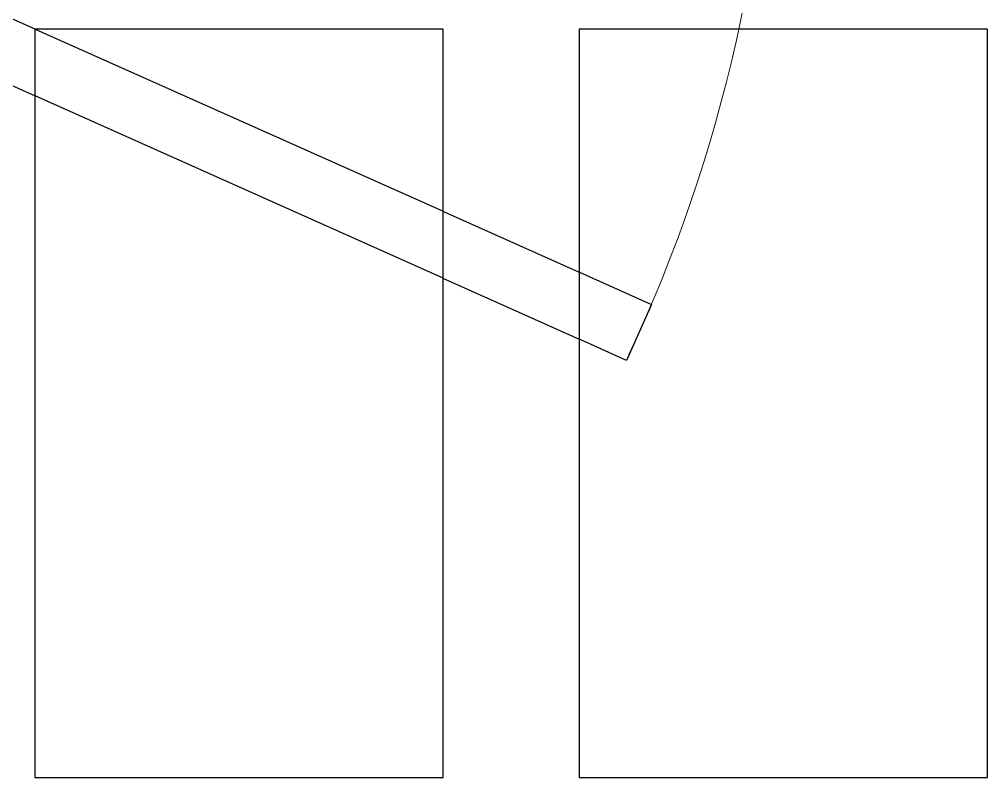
# Model space of a CAD drawing. Header units: millimetres. Extents: x -678720 to -601931, y -306 to 39239.
# Drawn here: x -650735 to -650024, y 7894 to 8451 of the extents above; entities that cross this region are included whole.
import ezdxf
from ezdxf.xclip import XClip

# ---------------------------------------------------------------- set-up
doc = ezdxf.new("R2010")
doc.units = ezdxf.units.MM
doc.header["$XCLIPFRAME"] = 0
doc.layers.add('000 - WIPEOUT', color=250, linetype='Continuous')
doc.layers.add('A11_ALU.SOLID SHEET', color=2, linetype='Continuous')
doc.layers.add('A-DOOR-E', color=2, linetype='Continuous', lineweight=25)
doc.layers.add('A-DOOR-OPNG', color=2, linetype='Continuous', lineweight=9)

# ---------------------------------------------------------------- blocks, each defined once
blk = doc.blocks.new('DPA_AC-SG-PI - A1_1200x1300 mm-9660120-4234-01 ENLARGED MULTI-PURPOSE LEVEL - REFLECTED CEILING PLAN - SHEET 5')
at = {"layer": 'A-DOOR-E'}
for p, q in [((-556.64, 29.95), (511.63, -447.34)), ((493.28, -488.42), (-575, -11.13)), ((511.63, -447.34), (493.28, -488.42))]:
    blk.add_line(p, q, dxfattribs=at)
at = {"layer": 'A-DOOR-OPNG'}
blk.add_arc((-500, -14.8), 1100, 334.74419, 0, dxfattribs=at)
blk = doc.blocks.new('*U605')
at = {"color": 3}
for points in [[(-275, -31650), (275, -31650), (275, -31950), (-275, -31950)], [(-275, -32050), (275, -32050), (275, -32350), (-275, -32350)]]:
    blk.add_wipeout(points, dxfattribs=at).dxf.layer = '000 - WIPEOUT'
at = {"layer": 'A11_ALU.SOLID SHEET', "color": 0, "linetype": 'ByBlock'}
for points in [[(-275, -31950), (275, -31950), (275, -31650), (-275, -31650)], [(-275, -32350), (275, -32350), (275, -32050), (-275, -32050)]]:
    blk.add_lwpolyline(points, close=True, dxfattribs=at)
blk = doc.blocks.new('*U743')
at = {"layer": 'A11_ALU.SOLID SHEET', "color": 0, "linetype": 'ByBlock', "rotation": 90}
blk.add_blockref('*U605', (62308.5, 4590), dxfattribs=at)

msp = doc.modelspace()

# ---------------------------------------------------------------- block references
at = {"layer": 'A11_ALU.SOLID SHEET'}
ref = msp.add_blockref('*U743', (-744682.37, 3579.02), dxfattribs=at)
XClip(ref).set_block_clipping_path([(69798.6834257276, -3885.5002684942), (120965.0023936313, 33679.9972602262)])

# ---------------------------------------------------------------- next in the draw order: block references
at = {"layer": 'A-DOOR-E'}
msp.add_blockref('DPA_AC-SG-PI - A1_1200x1300 mm-9660120-4234-01 ENLARGED MULTI-PURPOSE LEVEL - REFLECTED CEILING PLAN - SHEET 5', (-650782.37, 8689.02), dxfattribs=at)

doc.saveas('drawing.dxf')
